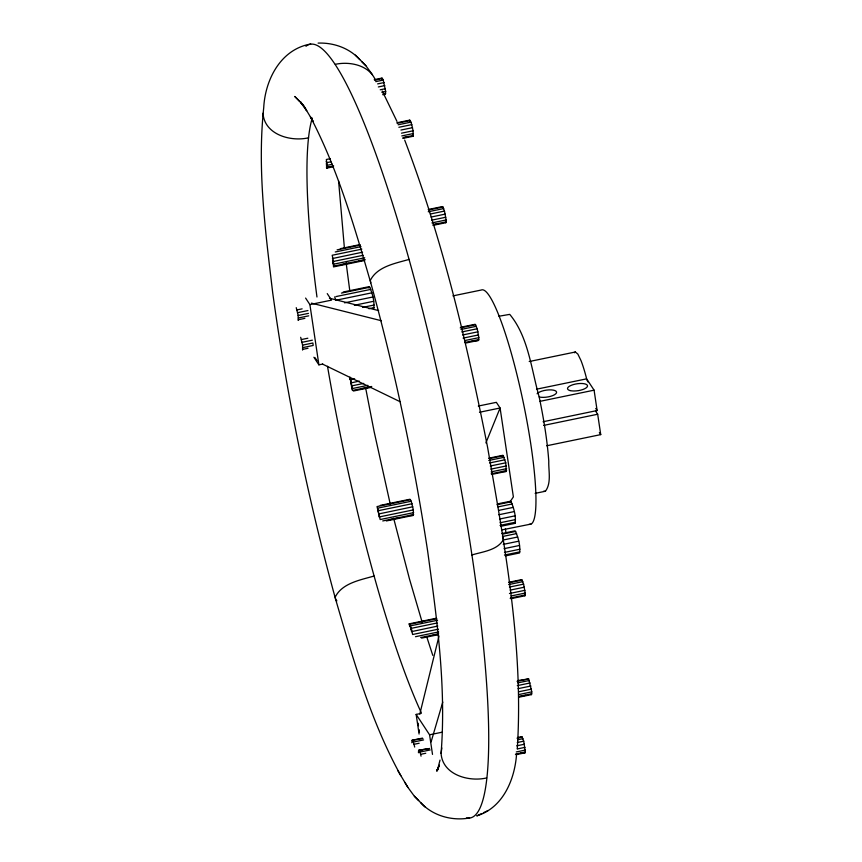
<?xml version="1.0" encoding="UTF-8"?>
<svg xmlns="http://www.w3.org/2000/svg" width="862" height="862" viewBox="0 0 862 862"><rect width="100%" height="100%" fill="white"/><g stroke="black" fill="none" stroke-linecap="round" stroke-linejoin="round"><path stroke-width="1.29" d="M310.697 44.027C280.613 49.209 265.13 79.8 263.718 107.761C257.135 169.437 265.442 231.544 272.704 292.789C286.906 396.251 308.003 498.786 335.663 599.489C353.323 659.484 370.391 720.643 400.83 775.66M486.664 777.944C468.809 782.146 442.497 774.809 441.085 753.41C446.419 685.743 436.743 617.989 427.638 551.066C413.9 460.664 395.044 371.005 370.768 282.833C354.379 226.34 337.775 169.243 310.428 116.887L313.24 121.607L303.769 105.821L306.689 110.713L300.526 102.309L303.09 104.895M517.286 748.755C523.74 647.319 504.841 546.26 487.483 446.731C466.902 342.871 442.486 239.216 404.698 140.107M437.81 626.06L411.53 631.62L411.303 628.333L409.191 623.851L436.247 618.269M441.085 753.41L441.818 747.925M516.564 754.239C514.743 779.517 503.074 807.813 476.751 815.894L481.502 813.642M419.805 714.081L439.017 635.984M440.008 760.101L437.551 769.831L439.329 765.284M431.086 741.923L442.788 702.034M381.65 78.905L381.952 78.086L383.256 80.069L385.68 91.469L385.379 94.206L382.793 94.745M298.155 320.438L298.155 315.492L296.248 307.669M332.732 263.266L332.732 260.259L333.497 261.434L333.508 266.908L364.421 260.518M302.584 350.069L302.584 345.123L300.676 337.301M409.364 120.96L409.665 120.141L410.237 120.551L411.777 124.624L413.081 130.787L413.092 136.261L402.78 138.394M368.57 287.8L368.99 286.68L369.766 287.24C372.481 293.91 374.819 301.603 373.677 308.79L372.901 308.23M442.077 207.408L442.389 206.589L442.949 206.999L444.49 211.071L446.107 219.972L445.805 222.719L432.929 225.381M386.316 520.96L413.361 515.379L413.361 509.905L411.249 501.231L409.946 499.249L380.314 505.369M465.663 343.065L478.55 340.404L478.852 337.667L477.236 328.756L475.124 324.284L460.954 327.204M492.159 474.337L506.328 471.417L505.757 462.808L502.912 455.287L488.732 458.218M422.412 738.131L412.101 740.264L411.831 742.742M509.97 502.363L510.39 501.242L511.166 501.803C513.881 508.472 516.219 516.166 515.077 523.353L500.908 526.273M418.436 752.752L418.706 750.274L429.524 748.518L418.706 750.274M501.932 533.535L514.819 530.873L515.595 531.434C518.31 538.103 520.648 545.797 519.506 552.984L505.337 555.904M521.187 580.492L521.499 579.673L522.06 580.072L523.6 584.145L525.217 593.056L524.915 595.793L510.746 598.724M518.601 697.272L531.488 694.61L531.789 691.874L528.632 678.9L517.76 680.614M521.305 737.516L521.618 736.698L522.178 737.107L523.719 741.18L525.335 752.009L525.033 752.828L516.015 754.692M485.899 442.917L500.089 408.006L496.49 402.554M439.275 765.327L436.754 771.231L438.198 769.076M509.625 502.492L513.375 496.9L500.089 408.006L479.477 412.262M438.219 768.516L436.786 770.316L438.402 768.688M535.14 493.355L545.441 491.232C551.615 482.86 548.415 470.889 548.782 461.159C547.198 439.534 543.588 418.113 539.17 396.908C531.326 369.486 528.449 336.805 509.733 314.371L498.926 316.246M332.42 258.546L362.557 252.189M352.095 389.376L351.006 382.933L359.249 381.09M483.41 812.737L488.14 810.506M409.17 259.387C395.496 263.363 377.244 266.444 370.337 280.387L370.768 282.833M374.065 576.031C360.391 580.007 342.139 583.1 335.232 597.043L335.663 599.489L336.891 600.857M471.848 554.977C482.612 551.702 497.32 550.355 503.397 539.687L502.88 537.662M543.092 421.744L597.129 410.538L594.09 390.174L586.623 378.849L586.138 376.888A40.105 5.948 78.3 0 0 580.999 360.575L577.842 354.067L575.353 352.008L529.214 361.534M374.227 79.681L381.952 78.086M374.787 80.091L382.523 78.496M376.823 81.394L383.256 80.069M377.621 83.894L384.064 82.569M378.364 86.943L384.797 85.607M380.217 89.799L385.368 88.732M381.812 92.266L385.68 91.469M383.105 93.926L385.68 93.387M396.789 122.803L409.665 120.141M397.35 123.212L410.237 120.551M398.093 124.785L410.969 122.124M398.89 127.285L411.777 124.624M400.927 130.054L412.521 127.662M401.487 133.19L413.081 130.787M401.8 135.916L413.394 133.524M403.093 137.575L413.394 135.442M403.502 137.715L408.653 136.659M330.232 158.683L326.364 159.481L327.237 167.26L326.935 168.09L326.375 167.681L330.232 166.883M330.792 161.808L326.935 162.616L326.159 161.442M332.387 164.276L327.237 165.342L326.332 162.94M333.68 165.935L327.237 167.26L326.332 163.995M333.378 166.754L326.935 168.09L326.418 165.655M428.22 209.52L442.389 206.589M428.78 209.929L442.949 206.999M428.231 211.761L443.693 208.572M430.321 214.002L444.49 211.071M431.065 217.041L445.234 214.121M431.636 220.166L445.805 217.246M431.937 222.902L446.107 219.972M433.23 224.562L446.107 221.9M433.651 224.702L438.801 223.635M340.393 248.655L359.713 244.657M337.096 249.861L360.284 245.067M335.253 251.963L361.016 246.64M361.825 249.14L332.193 255.26L333.497 261.434L363.128 255.314M364.723 257.781L333.809 264.16L332.894 261.757M364.723 259.699L333.809 266.089L332.904 262.813M341.955 264.634L348.399 263.309M358.7 261.175L365.143 259.85M343.227 292.002L368.99 286.68M341.427 293.091L369.766 287.24M335.997 296.571L370.779 289.395M305.601 298.08L309.9 304.598L331.536 300.127L327.248 293.619M371.878 292.821L335.803 300.267L334.704 296.84M296.97 309.921L302.131 308.855M344.552 302.842L372.89 296.991M297.649 312.669L307.95 310.546M298.155 315.492L308.467 313.369M354.347 305.267L373.677 301.28M298.435 317.959L308.736 315.837M298.435 319.705L304.879 318.369M362.503 307.422L374.097 305.029M368.947 308.725L374.097 307.659M452.927 295.882L481.265 290.031A119.71 17.768 78.3 0 1 523.805 405A119.71 17.768 78.3 0 1 529.16 524.301M301.398 339.553L307.842 338.227M302.077 342.3L312.378 340.178M302.584 345.123L312.895 343.001L313.165 345.468L302.864 347.591M302.864 349.336L308.014 348.27M460.233 327.883L475.695 324.694M460.976 329.456L476.438 326.267M461.773 331.956L477.236 328.756M462.517 334.995L477.979 331.805M313.897 357.245L318.897 364.841L322.722 364.055M463.088 338.119L478.539 334.93M464.683 340.587L478.852 337.667M464.683 342.516L478.852 339.585M471.546 341.33L478.55 340.404M354.648 378.838L350.78 379.636L351.006 382.933M363.678 383.418L352.084 385.81L351.319 384.646M367.858 385.357L352.396 388.546L352.396 390.464L371.727 386.478M361.835 388.751L368.279 387.415M353.377 391.025L371.414 387.297M536.53 389.193L586.623 378.849M478.313 406.056L496.35 402.338M540.043 401.326L594.09 390.174M543.642 425.408L597.678 414.245L600.728 434.62L546.68 445.773M489.304 458.616L503.473 455.696M488.754 460.459L504.216 457.269M489.551 462.959L505.013 459.769M490.295 466.008L505.757 462.808M490.866 469.133L506.328 465.943M491.168 471.859L506.63 468.669M491.178 473.788L506.63 470.587M503.182 471.536L506.328 471.417M410.517 499.658L377.017 506.576L380.174 519.549L413.674 512.631M411.249 501.231L377.761 508.149L377.944 510.897L377.534 510.035M412.058 503.731L378.558 510.649L378.386 512.265L378.784 513.935L412.79 506.781M413.361 509.905L379.873 516.823L379.097 515.648L379.269 517.146M382.75 520.939L413.674 514.56M389.613 519.754L399.914 517.631M410.226 515.498L413.361 515.379M497.503 503.904L510.39 501.242M496.997 504.723L511.166 501.803M498.01 506.888L512.179 503.958M499.109 510.304L513.278 507.384M498.839 514.754L514.291 511.554M499.615 519.032L515.067 515.842M500.035 522.781L515.498 519.592M500.035 525.421L515.498 522.221M501.565 529.958L530.895 524.096M502.708 534.095L515.595 531.434M502.438 536.52L516.607 533.589M503.537 539.935L517.706 537.015M503.268 544.375L518.719 541.185M504.044 548.663L519.495 545.474M504.464 552.413L519.926 549.223M504.464 555.053L519.926 551.852M508.612 582.324L521.499 579.673M509.183 582.734L522.06 580.072M508.634 584.576L522.803 581.645M509.431 587.076L523.6 584.145M510.175 590.114L524.344 587.194M509.453 593.509L524.915 590.319M511.047 595.976L525.217 593.056M511.047 597.905L525.217 594.974M510.185 598.314L512.761 597.775M436.808 618.679L409.762 624.26L411.12 629.95M437.551 620.252L410.495 625.834L410.678 628.581M437.066 623.01L411.303 628.333L412.607 634.507L438.37 629.185M415.495 636.706L438.683 631.921M420.645 637.568L438.683 633.839M432.659 635.316L437.81 634.249M421.637 638.117L438.381 634.658M517.038 681.292L528.632 678.9M517.782 682.866L529.376 680.474M517.286 685.624L530.173 682.963M518.03 688.673L530.917 686.012M518.601 691.798L531.477 689.137M419.083 734.036L416.152 714.415L421.249 713.37M518.902 694.535L531.789 691.874M518.902 696.453L531.789 693.791M520.616 696.334L525.766 695.268M416.152 714.415L429.578 734.79L442.314 732.161M412.101 740.264L422.919 738.497M412.618 740.63L413.286 742.053L423.587 739.919M413.286 742.053L414.008 744.305L419.158 743.238M418.436 751.017L422.294 750.22M419.223 750.651L419.891 752.073L430.192 749.94M419.891 752.073L420.613 754.325L425.763 753.259M517.75 737.495L521.618 736.698M517.028 738.174L522.178 737.107M517.76 739.747L522.922 738.68M517.275 742.516L523.719 741.18M516.726 745.824L524.462 744.229M517.297 748.949L525.023 747.354M516.316 751.944L525.335 750.08M516.316 753.873L525.335 752.009M515.444 754.282L518.03 753.744M520.605 753.216L525.033 752.828M308.564 137.791C290.72 141.982 264.397 134.644 262.996 113.245M335.34 64.316C350.392 61.04 370.703 65.512 376.015 81.771M469.585 817.973C451.99 821.174 432.713 815.829 420.527 802.468M543.653 491.243L545.441 491.232M318.11 43.1C333.529 42.529 349.261 48.024 359.756 59.532M329.446 298.22L378.644 310.6M311.419 303.133L381.338 320.718M322.528 364.087L400 401.649M299.437 101.242L301.495 102.503M384.808 93.807L385.379 94.206M412.521 135.862L413.092 136.261M445.245 222.31L445.805 222.719M514.302 522.792L515.077 523.353M524.355 595.383L524.915 595.793M530.917 694.201L531.488 694.61M361.62 61.439L365.897 65.76L372.481 74.725M299.136 100.865L294.772 96.458L302.907 104.711M398.018 770.951L407.812 787.275L414.385 796.24L418.673 800.561M355.392 55.114L365.897 65.76M414.385 796.24L424.891 806.886M595.739 408.426L597.129 410.538M595.588 411.066L597.678 414.245M599.37 432.562L600.728 434.62M314.996 357.655L317.022 360.715M404.881 782.394L407.812 787.275M382.275 91.049L396.973 121.413M349.757 379.021L350.166 379.883L349.983 377.147L352.396 388.546L351.491 386.144M426.636 636.501L432.778 655.346M422.272 622.569L409.525 579.167L393.643 518.245M420.613 754.325L421.055 756.157M414.008 744.305L414.676 747.052M390.227 504.022L374.119 431.517L365.693 388.191M409.191 623.851L409.709 626.286M505.391 528.88L505.972 532.813M429.578 734.79L432.508 754.401M418.081 723.175L418.469 725.772M419.051 729.651L419.428 732.237M309.9 304.598L318.897 364.841M349.875 291.453L346.115 262.716M344.423 248.31L338.572 180.848M586.699 379.733A10.646 1.584 78.3 0 1 587.895 381.898M574.458 352.763A40.105 5.948 78.3 0 1 575.353 351.998M537.08 393.783A10.107 3.491 -8.5 0 1 551.292 389.893A10.107 3.491 -8.5 0 1 554.492 394.753A10.107 3.491 -8.5 0 1 539.17 396.951M421.195 712.562A333.863 49.554 78.3 0 1 327.506 366.296M316.968 297.002A333.863 49.554 78.3 0 1 312.281 118.072M305.945 46.279A395.055 58.638 78.3 0 1 446.775 415.344A395.055 58.638 78.3 0 1 466.439 817.909M570.084 390.572A10.107 3.491 -8.5 0 0 587.044 387.07A10.107 3.491 -8.5 0 0 575.428 384.064A10.107 3.491 -8.5 0 0 570.084 390.572"/></g></svg>
